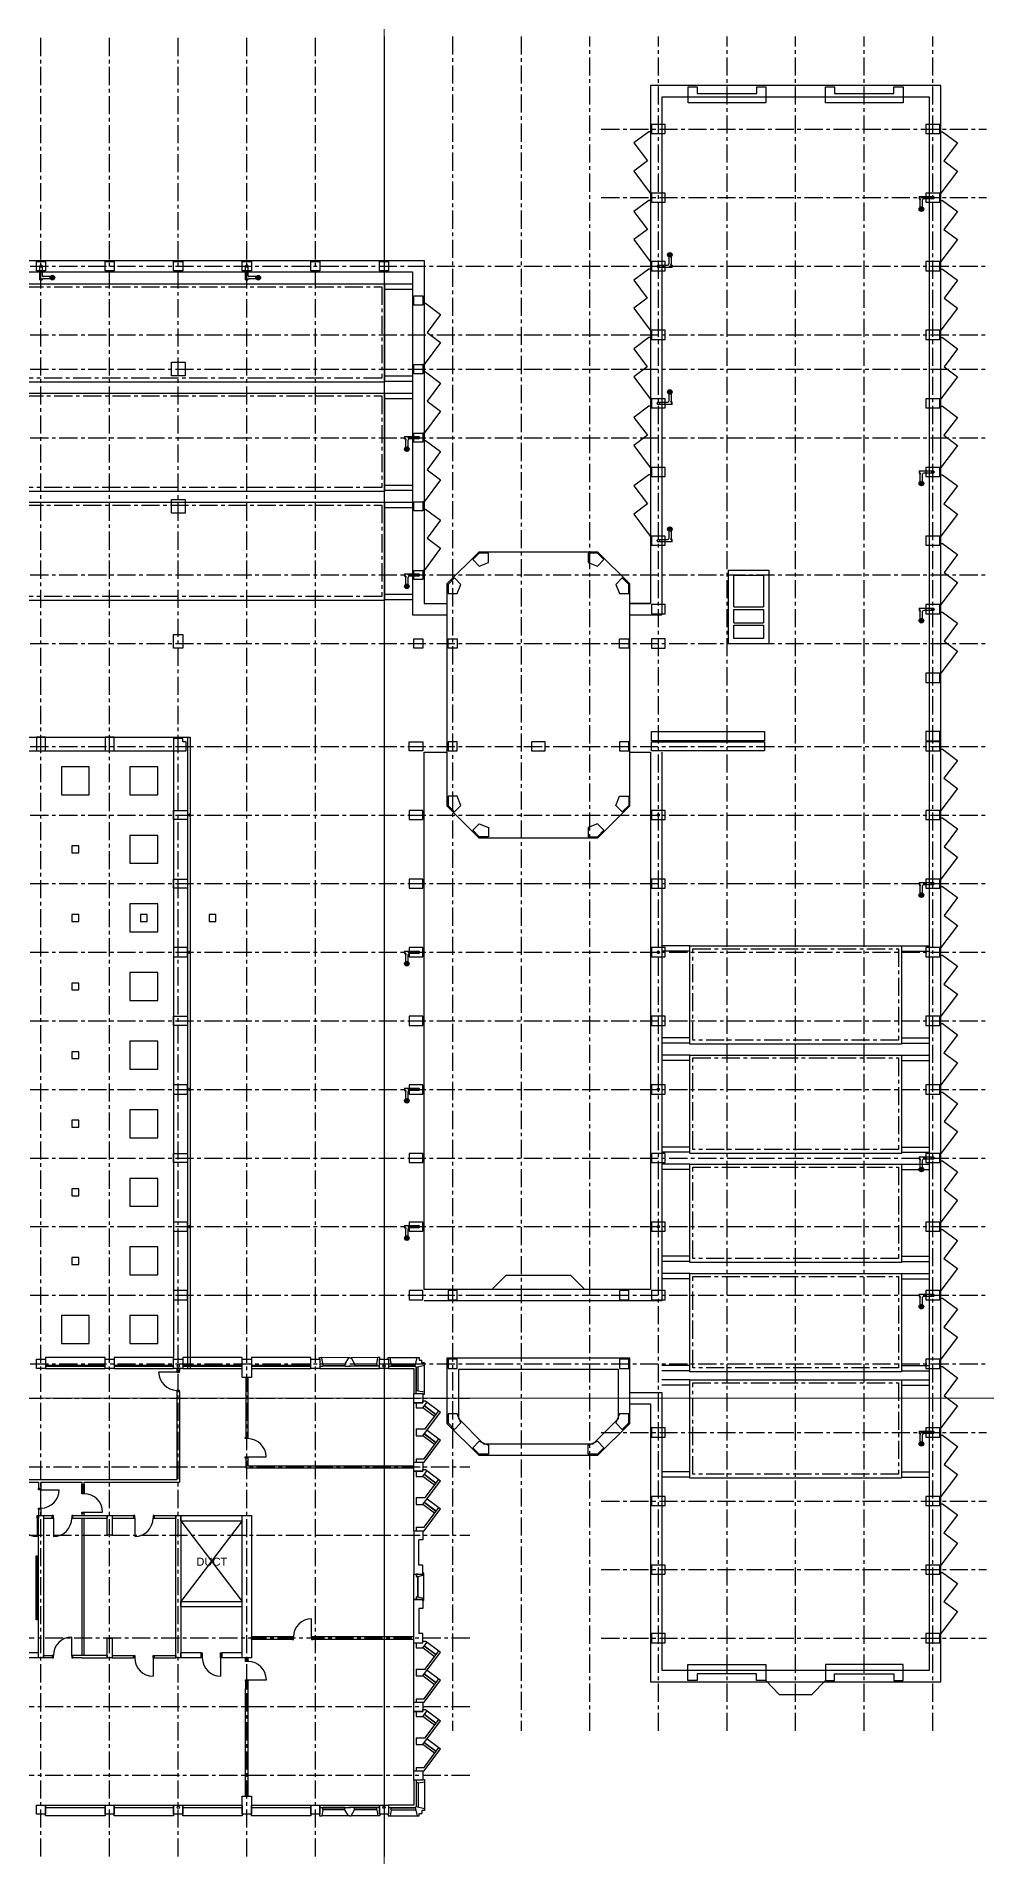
# Model space of a CAD drawing. Header units: millimetres. Extents: x -2031 to 95669, y -84053 to 2212.
# Drawn here: x 54119 to 95669, y -77388 to 2212 of the extents above; entities that cross this region are included whole.
import ezdxf

# ---------------------------------------------------------------- set-up
doc = ezdxf.new("R2010")
doc.units = ezdxf.units.MM
doc.header["$LTSCALE"] = 25
doc.header["$MEASUREMENT"] = 0
doc.linetypes.add('PCENTRE', pattern=[50.8, 31.75, -6.35, 6.35, -6.35])
doc.linetypes.add('PCENTRE2', pattern=[28.575, 19.05, -3.175, 3.175, -3.175])
for name, color, linetype in [('Boundaries_and_building_grids', 140, 'PCENTRE2'), ('BRICKWALLS_P4', 3, 'Continuous'), ('COLUMNS_P5', 5, 'Continuous'), ('DR', 8, 'Continuous'), ('LIFTS AND STAIRS', 8, 'Continuous'), ('Roofs', 7, 'Continuous'), ('TEXT', 7, 'Continuous'), ('WA', 6, 'Continuous'), ('WA_EXT', 7, 'Continuous'), ('WN', 4, 'Continuous')]:
    doc.layers.add(name, color=color, linetype=linetype)
doc.styles.add('Arial1', font='arial.ttf')

# ---------------------------------------------------------------- blocks, each defined once
blk = doc.blocks.new('OffSetFullbore')
at = {"layer": 'Roofs', "linetype": 'Continuous'}
h = blk.add_hatch(dxfattribs=at)
h.set_pattern_fill('lines', color=256, scale=6.25, style=0)
h.set_pattern_definition([(0, (-14818.7696, 134.024), (0, 6.25), [])])
h.paths.add_polyline_path([(-550, -500, -1), (-450, -500, -1)])
at = {"layer": 'Roofs', "linetype": 'Continuous', "lineweight": -3}
for p, q in [((-600, 50), (0, 50)), ((-600, 50), (-600, -50)), ((-590, 50), (-590, -50)), ((-600, -50), (-541, -50)), ((-550, -500), (-550, -100)), ((-450, -500), (-450, -100)), ((0, -50), (-400, -50))]:
    blk.add_line(p, q, dxfattribs=at)
at = {"layer": 'Roofs', "linetype": 'Continuous'}
for radius in [100, 93.8, 50, 50]:
    blk.add_circle((-500, -500), radius, dxfattribs=at)
at = {"layer": 'Roofs', "linetype": 'Continuous', "lineweight": -3}
for centre, radius, start, end in [((0, 0), 50, 270, 90), ((-400, -100), 150, 160.52878, 180), ((-400, -100), 50, 90, 180)]:
    blk.add_arc(centre, radius, start, end, dxfattribs=at)

msp = doc.modelspace()

# ---------------------------------------------------------------- linework, layer by layer
at = {"layer": 'Boundaries_and_building_grids', "color": 140, "linetype": 'PCENTRE', "lineweight": -3}
for p, q in [((54319, -77388), (54319, 2212)), ((57319, -77388), (57319, 2212)), ((60319, -77388), (60319, 2212)), ((63319, -77388), (63319, 2212)), ((66319, -77388), (66319, 2212)), ((72319, 2212), (72319, -71888)), ((75319, 2212), (75319, -71888)), ((78319, -71888), (78319, 2212)), ((81319, -71888), (81319, 2212)), ((84319, -71888), (84319, 2212)), ((87319, -71888), (87319, 2212)), ((90319, -71888), (90319, 2212)), ((93319, -71888), (93319, 2212)), ((78819, -1838), (95669, -1838)), ((78819, -4838), (95669, -4838)), ((-2031, -7838), (95669, -7838)), ((-2031, -10838), (95669, -10838)), ((-2031, -12338), (95669, -12338)), ((-2031, -15338), (95669, -15338)), ((-2031, -21338), (95669, -21338)), ((-2031, -24338), (95669, -24338)), ((-2031, -28838), (95669, -28838)), ((-2031, -31838), (95669, -31838)), ((-2031, -34838), (95669, -34838)), ((-2031, -37838), (95669, -37838)), ((-2031, -40838), (95669, -40838)), ((-2031, -43838), (95669, -43838)), ((-2031, -46838), (95669, -46838)), ((-2031, -49838), (95669, -49838)), ((-2031, -52838), (95669, -52838)), ((-2031, -55838), (95669, -55838)), ((20569, -57338), (73069, -57338)), ((78819, -58838), (95669, -58838)), ((20569, -60338), (73069, -60338)), ((78819, -61838), (95669, -61838)), ((20569, -63338), (73069, -63338)), ((78819, -64838), (95669, -64838)), ((73069, -67838), (20569, -67838)), ((78819, -67838), (95669, -67838)), ((73069, -70838), (20569, -70838)), ((73069, -73838), (20569, -73838))]:
    msp.add_line(p, q, dxfattribs=at)
at = {"layer": 'BRICKWALLS_P4', "linetype": 'Continuous'}
for p, q in [((60429, -62698), (60429, -62478)), ((60429, -62478), (63119, -62478)), ((60429, -62698), (63119, -62698)), ((63119, -62698), (63119, -62478)), ((60429, -66448), (60429, -66228)), ((60429, -66228), (63119, -66228)), ((60429, -66448), (63119, -66448)), ((63119, -66448), (63119, -66228)), ((54209, -68478), (51049, -68478)), ((54209, -68698), (51049, -68698)), ((54209, -68698), (54209, -68478)), ((60429, -68698), (60429, -68478)), ((61324, -68478), (60429, -68478)), ((61324, -68698), (60429, -68698)), ((61324, -68698), (61324, -68478)), ((62224, -68698), (62224, -68478)), ((63119, -68478), (62224, -68478)), ((63119, -68698), (62224, -68698)), ((63119, -68698), (63119, -68478))]:
    msp.add_line(p, q, dxfattribs=at)
at = {"layer": 'COLUMNS_P5', "linetype": 'Continuous'}
for p, q in [((69319, 2212), (69319, -77388)), ((57209, -62478), (57209, -62588)), ((57429, -62478), (57429, -62588)), ((60209, -62478), (60209, -62588)), ((57209, -68588), (57209, -68698)), ((57429, -68588), (57429, -68698)), ((60209, -68588), (60209, -68698)), ((63264, -68698), (63374, -68698))]:
    msp.add_line(p, q, dxfattribs=at)
at = {"layer": 'COLUMNS_P5', "color": 8, "linetype": 'Continuous'}
for p, q in [((60429, -62698, 20700), (63119, -66228, 20700)), ((63119, -62698, 20700), (60429, -66228, 20700))]:
    msp.add_line(p, q, dxfattribs=at)
at = {"layer": 'COLUMNS_P5', "color": 3, "linetype": 'Continuous', "lineweight": 0}
for direction in [(0, 1), (1, 0)]:
    msp.add_xline((69319, -57338), direction, dxfattribs=at)
at = {"layer": 'COLUMNS_P5', "linetype": 'Continuous'}
for points in [[(82619, 12), (83019, 12), (83019, -288), (84309, -288), (85619, -288), (85619, 12), (86019, 12), (86019, -688), (82619, -688)], [(90319, -288), (91619, -288), (91619, 12), (92019, 12), (92019, -688), (90319, -688), (88619, -688), (88619, 12), (89019, 12), (89019, -288)], [(73203, -20670), (73486, -20953), (73886, -20788), (73886, -20388), (73486, -20388)], [(78652, -20953), (78934, -20670), (78652, -20388), (78252, -20388), (78252, -20788)], [(72119, -22155), (72519, -22155), (72684, -21755), (72402, -21472), (72119, -21755)], [(79453, -21755), (79619, -22155), (80019, -22155), (80019, -21755), (79736, -21472)], [(80019, -24538), (79619, -24538), (79619, -24138), (80019, -24138)], [(54519, -29038), (54519, -28438), (54119, -28438), (54119, -29038)], [(57519, -29038), (57519, -28438), (57119, -28438), (57119, -29038)], [(60669, -28638), (60519, -28638), (60519, -28488), (60119, -28488), (60119, -29038), (60669, -29038)], [(70419, -29038), (70419, -28638), (71019, -28638), (71019, -29038)], [(75769, -29038), (76369, -29038), (76369, -28638), (75769, -28638)], [(80019, -29038), (80019, -28638), (79619, -28638), (79619, -29038)], [(72402, -31703), (72684, -31420), (72519, -31020), (72119, -31020), (72119, -31420)], [(79619, -31020), (80019, -31020), (80019, -31420), (79736, -31703), (79453, -31420)], [(60719, -32038), (60119, -32038), (60119, -31638), (60719, -31638)], [(70419, -31638), (70419, -32038), (71019, -32038), (71019, -31638)], [(73486, -32222), (73886, -32388), (73886, -32788), (73486, -32788), (73203, -32505)], [(78934, -32505), (78652, -32222), (78252, -32388), (78252, -32788), (78652, -32788)], [(60719, -34638), (60719, -35038), (60119, -35038), (60119, -34638)], [(71019, -34638), (70419, -34638), (70419, -35038), (71019, -35038)], [(60719, -38038), (60719, -37638), (60119, -37638), (60119, -38038)], [(70419, -38038), (71019, -38038), (71019, -37638), (70419, -37638)], [(60719, -40638), (60719, -41038), (60119, -41038), (60119, -40638)], [(71019, -40638), (70419, -40638), (70419, -41038), (71019, -41038)], [(60719, -44038), (60719, -43638), (60119, -43638), (60119, -44038)], [(70419, -44038), (71019, -44038), (71019, -43638), (70419, -43638)], [(60719, -46638), (60719, -47038), (60119, -47038), (60119, -46638)], [(70419, -46638), (70419, -47038), (71019, -47038), (71019, -46638)], [(60719, -50038), (60719, -49638), (60119, -49638), (60119, -50038)], [(70419, -49638), (70419, -50038), (71019, -50038), (71019, -49638)], [(60719, -53038), (60719, -52638), (60119, -52638), (60119, -53038)], [(70419, -52638), (70419, -53038), (71019, -53038), (71019, -52638)], [(80019, -53038), (80019, -52638), (79619, -52638), (79619, -53038)], [(80019, -55638), (79619, -55638), (79619, -56038), (80019, -56038)], [(72684, -58420), (72519, -58020), (72119, -58020), (72119, -58420), (72402, -58703)], [(79619, -58020), (79453, -58420), (79736, -58703), (80019, -58420), (80019, -58020)], [(73886, -59388), (73886, -59788), (73486, -59788), (73203, -59505), (73486, -59222)], [(78252, -59388), (78652, -59222), (78934, -59505), (78652, -59788), (78252, -59788)], [(54429, -62478), (54429, -68698), (54209, -68698), (54209, -62478)], [(57209, -62478), (57429, -62478), (57429, -63338), (57209, -63338)], [(60429, -62478), (60429, -68698), (60209, -68698), (60209, -62478)], [(57429, -67838), (57429, -68698), (57209, -68698), (57209, -67838)], [(85609, -69688), (85609, -69388), (84309, -69388), (83009, -69388), (83009, -69688), (82609, -69688), (82609, -68988), (86009, -68988), (86009, -69688)], [(89019, -69388), (90319, -69388), (91619, -69388), (91619, -69688), (92019, -69688), (92019, -68988), (88619, -68988), (88619, -69688), (89019, -69688)]]:
    msp.add_lwpolyline(points, close=True, dxfattribs=at)
for points in [[(81619, -2038), (81619, -1638), (81019, -1638), (81019, -2038), (81619, -2038)], [(93619, -2038), (93619, -1638), (93019, -1638), (93019, -2038), (93619, -2038)], [(81619, -5038), (81619, -4638), (81019, -4638), (81019, -5038), (81619, -5038)], [(93619, -5038), (93619, -4638), (93019, -4638), (93019, -5038), (93619, -5038)], [(54519, -8038), (54119, -8038), (54119, -7638), (54519, -7638), (54519, -8038)], [(57519, -8038), (57119, -8038), (57119, -7638), (57519, -7638), (57519, -8038)], [(60519, -8038), (60119, -8038), (60119, -7638), (60519, -7638), (60519, -8038)], [(63519, -8038), (63119, -8038), (63119, -7638), (63519, -7638), (63519, -8038)], [(66519, -8038), (66119, -8038), (66119, -7638), (66519, -7638), (66519, -8038)], [(69519, -8038), (69119, -8038), (69119, -7638), (69519, -7638), (69519, -8038)], [(81619, -8038), (81619, -7638), (81019, -7638), (81019, -8038), (81619, -8038)], [(93619, -8038), (93619, -7638), (93019, -7638), (93019, -8038), (93619, -8038)], [(71019, -9538), (70619, -9538), (70619, -9138), (71019, -9138), (71019, -9538)], [(81619, -11038), (81619, -10638), (81019, -10638), (81019, -11038), (81619, -11038)], [(93619, -11038), (93619, -10638), (93019, -10638), (93019, -11038), (93619, -11038)], [(60619, -12638), (60019, -12638), (60019, -12038), (60619, -12038), (60619, -12638)], [(71019, -12538), (70619, -12538), (70619, -12138), (71019, -12138), (71019, -12538)], [(81619, -14038), (81619, -13638), (81019, -13638), (81019, -14038), (81619, -14038)], [(93619, -14038), (93619, -13638), (93019, -13638), (93019, -14038), (93619, -14038)], [(71019, -15538), (70619, -15538), (70619, -15138), (71019, -15138), (71019, -15538)], [(81619, -17038), (81619, -16638), (81019, -16638), (81019, -17038), (81619, -17038)], [(93619, -17038), (93619, -16638), (93019, -16638), (93019, -17038), (93619, -17038)], [(60619, -18638), (60019, -18638), (60019, -18038), (60619, -18038), (60619, -18638)], [(71019, -18538), (70619, -18538), (70619, -18138), (71019, -18138), (71019, -18538)], [(81619, -20038), (81619, -19638), (81019, -19638), (81019, -20038), (81619, -20038)], [(93619, -20038), (93619, -19638), (93019, -19638), (93019, -20038), (93619, -20038)], [(71019, -21538), (70619, -21538), (70619, -21138), (71019, -21138), (71019, -21538)], [(81619, -23038), (81619, -22638), (81019, -22638), (81019, -23038), (81619, -23038)], [(93619, -23038), (93619, -22638), (93019, -22638), (93019, -23038), (93619, -23038)], [(60519, -24538), (60119, -24538), (60119, -23938), (60519, -23938), (60519, -24538)], [(71019, -24538), (70619, -24538), (70619, -24138), (71019, -24138), (71019, -24538)], [(72119, -24138), (72519, -24138), (72519, -24538), (72119, -24538), (72119, -24138)], [(81619, -24538), (81619, -24138), (81019, -24138), (81019, -24538), (81619, -24538)], [(93619, -26038), (93619, -25638), (93019, -25638), (93019, -26038), (93619, -26038)], [(72119, -29038), (72519, -29038), (72519, -28638), (72119, -28638), (72119, -29038)], [(81019, -28188), (85959, -28188), (85959, -28588), (81019, -28588), (81019, -28188)], [(81019, -28638), (85959, -28638), (85959, -29038), (81019, -29038), (81019, -28638)], [(93619, -28588), (93619, -28188), (93019, -28188), (93019, -28588), (93619, -28588)], [(93619, -29038), (93619, -28638), (93019, -28638), (93019, -29038), (93619, -29038)], [(81619, -32038), (81619, -31638), (81019, -31638), (81019, -32038), (81619, -32038)], [(93619, -32038), (93619, -31638), (93019, -31638), (93019, -32038), (93619, -32038)], [(81619, -35038), (81619, -34638), (81019, -34638), (81019, -35038), (81619, -35038)], [(93619, -35038), (93619, -34638), (93019, -34638), (93019, -35038), (93619, -35038)], [(81619, -38038), (81619, -37638), (81019, -37638), (81019, -38038), (81619, -38038)], [(93619, -38038), (93619, -37638), (93019, -37638), (93019, -38038), (93619, -38038)], [(81619, -41038), (81619, -40638), (81019, -40638), (81019, -41038), (81619, -41038)], [(93619, -41038), (93619, -40638), (93019, -40638), (93019, -41038), (93619, -41038)], [(81619, -44038), (81619, -43638), (81019, -43638), (81019, -44038), (81619, -44038)], [(93619, -44038), (93619, -43638), (93019, -43638), (93019, -44038), (93619, -44038)], [(81619, -47038), (81619, -46638), (81019, -46638), (81019, -47038), (81619, -47038)], [(93619, -47038), (93619, -46638), (93019, -46638), (93019, -47038), (93619, -47038)], [(81619, -50038), (81619, -49638), (81019, -49638), (81019, -50038), (81619, -50038)], [(93619, -50038), (93619, -49638), (93019, -49638), (93019, -50038), (93619, -50038)], [(72119, -53038), (72519, -53038), (72519, -52638), (72119, -52638), (72119, -53038)], [(81619, -53038), (81619, -52638), (81019, -52638), (81019, -53038), (81619, -53038)], [(93619, -53038), (93619, -52638), (93019, -52638), (93019, -53038), (93619, -53038)], [(54519, -56038), (54119, -56038), (54119, -55638), (54519, -55638), (54519, -56038)], [(57519, -56038), (57119, -56038), (57119, -55638), (57519, -55638), (57519, -56038)], [(60519, -56038), (60119, -56038), (60119, -55638), (60519, -55638), (60519, -56038)], [(63119, -55638), (63519, -55638), (63519, -56438), (63119, -56438), (63119, -55638)], [(66519, -56038), (66119, -56038), (66119, -55638), (66519, -55638), (66519, -56038)], [(69519, -56038), (69119, -56038), (69119, -55638), (69519, -55638), (69519, -56038)], [(72119, -56038), (72519, -56038), (72519, -55638), (72119, -55638), (72119, -56038)], [(93619, -56038), (93619, -55638), (93019, -55638), (93019, -56038), (93619, -56038)], [(71019, -57538), (70619, -57538), (70619, -57138), (71019, -57138), (71019, -57538)], [(81619, -59038), (81619, -58638), (81019, -58638), (81019, -59038), (81619, -59038)], [(93619, -59038), (93619, -58638), (93019, -58638), (93019, -59038), (93619, -59038)], [(71019, -60538), (70619, -60538), (70619, -60138), (71019, -60138), (71019, -60538)], [(81619, -62038), (81619, -61638), (81019, -61638), (81019, -62038), (81619, -62038)], [(93619, -62038), (93619, -61638), (93019, -61638), (93019, -62038), (93619, -62038)], [(63519, -68698), (63119, -68698), (63119, -62478), (63519, -62478), (63519, -68698)], [(70619, -63138), (71019, -63138), (71019, -63538), (70839, -63538)], [(70619, -63138), (70619, -65038)], [(70839, -64638), (70839, -63538)], [(70619, -65038), (71019, -65038), (71019, -64638), (70839, -64638)], [(81619, -65038), (81619, -64638), (81019, -64638), (81019, -65038), (81619, -65038)], [(93619, -65038), (93619, -64638), (93019, -64638), (93019, -65038), (93619, -65038)], [(70619, -66138), (71019, -66138), (71019, -66538), (70839, -66538)], [(70619, -68038), (70619, -66138)], [(70839, -66538), (70839, -67638)], [(70619, -68038), (71019, -68038), (71019, -67638), (70839, -67638)], [(81619, -68038), (81619, -67638), (81019, -67638), (81019, -68038), (81619, -68038)], [(93619, -68038), (93619, -67638), (93019, -67638), (93019, -68038), (93619, -68038)], [(71019, -71038), (70619, -71038), (70619, -70638), (71019, -70638), (71019, -71038)], [(71019, -74038), (70619, -74038), (70619, -73638), (71019, -73638), (71019, -74038)], [(63519, -75538), (63119, -75538), (63119, -74738), (63519, -74738), (63519, -75538)], [(54519, -75538), (54119, -75538), (54119, -75138), (54519, -75138), (54519, -75538)], [(57519, -75538), (57119, -75538), (57119, -75138), (57519, -75138), (57519, -75538)], [(60519, -75538), (60119, -75538), (60119, -75138), (60519, -75138), (60519, -75538)], [(66519, -75538), (66119, -75538), (66119, -75138), (66519, -75138), (66519, -75538)], [(69519, -75538), (69119, -75538), (69119, -75138), (69519, -75138), (69519, -75538)]]:
    msp.add_lwpolyline(points, dxfattribs=at)
at = {"layer": 'COLUMNS_P5', "linetype": 'Continuous', "lineweight": -3}
for centre in [(93319, -4838), (54319, -7838), (63319, -7838), (81319, -7838), (81319, -13838), (70819, -15338), (93319, -16838), (81319, -19838), (70819, -21338), (93319, -22838), (81319, -31838), (93319, -34838), (70819, -37838), (81319, -37838), (70819, -43838), (81319, -43838), (93319, -46838), (70819, -49838), (81319, -49838), (93319, -52838), (60319, -55938), (69319, -55938), (93319, -58838), (60319, -75238), (69319, -75238)]:
    msp.add_circle(centre, 50, dxfattribs=at)
at = {"layer": 'DR', "linetype": 'Continuous'}
for p, q in [((60264, -56198), (59464, -56198)), ((63363, -59910), (64163, -59910)), ((54319, -61345), (55119, -61345)), ((54159, -62588), (54159, -63388)), ((54864, -62588), (54864, -63388)), ((56209, -62320), (57009, -62320)), ((58419, -62588), (58419, -63388)), ((66154, -67783), (66154, -66983)), ((55664, -68588), (55664, -67788)), ((59219, -68698), (59219, -69498)), ((62174, -68698), (62174, -69498)), ((63374, -69655), (64174, -69655))]:
    msp.add_line(p, q, dxfattribs=at)
for points in [[(60374, -56198), (60374, -56148), (60264, -56148), (60264, -56198), (60374, -56198)], [(60374, -57048), (60374, -56998), (60264, -56998), (60264, -57048), (60374, -57048)], [(63253, -59110), (63253, -59060), (63363, -59060), (63363, -59110), (63253, -59110)], [(63253, -59960), (63253, -59910), (63363, -59910), (63363, -59960), (63253, -59960)], [(54209, -61345), (54209, -61295), (54319, -61295), (54319, -61345), (54209, -61345)], [(56099, -61520), (56099, -61470), (56209, -61470), (56209, -61520), (56099, -61520)], [(54159, -62588), (54159, -62478), (54209, -62478), (54209, -62588), (54159, -62588)], [(54209, -62195), (54209, -62145), (54319, -62145), (54319, -62195), (54209, -62195)], [(54864, -62478), (54814, -62478), (54814, -62588), (54864, -62588), (54864, -62478)], [(55714, -62478), (55664, -62478), (55664, -62588), (55714, -62588), (55714, -62478)], [(56099, -62370), (56099, -62320), (56209, -62320), (56209, -62370), (56099, -62370)], [(58419, -62478), (58369, -62478), (58369, -62588), (58419, -62588), (58419, -62478)], [(59269, -62478), (59219, -62478), (59219, -62588), (59269, -62588), (59269, -62478)], [(65304, -67893), (65354, -67893), (65354, -67783), (65304, -67783), (65304, -67893)], [(66154, -67893), (66204, -67893), (66204, -67783), (66154, -67783), (66154, -67893)], [(54814, -68698), (54864, -68698), (54864, -68588), (54814, -68588), (54814, -68698)], [(55664, -68698), (55714, -68698), (55714, -68588), (55664, -68588), (55664, -68698)], [(58369, -68588), (58419, -68588), (58419, -68698), (58369, -68698), (58369, -68588)], [(59219, -68588), (59269, -68588), (59269, -68698), (59219, -68698), (59219, -68588)], [(61324, -68478), (61374, -68478), (61374, -68698), (61324, -68698), (61324, -68478)], [(62174, -68478), (62224, -68478), (62224, -68698), (62174, -68698), (62174, -68478)], [(63264, -68855), (63264, -68805), (63374, -68805), (63374, -68855), (63264, -68855)], [(63264, -69705), (63264, -69655), (63374, -69655), (63374, -69705), (63264, -69705)], [(63374, -70005), (63264, -70005), (63264, -70055), (63374, -70055), (63374, -70005)]]:
    msp.add_lwpolyline(points, dxfattribs=at)
for centre, start, end in [((60264, -56198), 180, 270), ((63363, -59910), 0, 90), ((54319, -61345), 270, 0), ((56209, -62320), 0, 90), ((54159, -62588), 180, 270), ((54864, -62588), 270, 0), ((58419, -62588), 270, 0), ((66154, -67783), 90, 180), ((55664, -68588), 90, 180), ((59219, -68698), 180, 270), ((62174, -68698), 180, 270), ((63374, -69655), 0, 90)]:
    msp.add_arc(centre, 800, start, end, dxfattribs=at)
at = {"layer": 'LIFTS AND STAIRS', "linetype": 'Continuous'}
for p, q in [((54159, -64278), (54209, -64278)), ((54209, -66978), (54209, -64278)), ((54159, -64548), (54209, -64548)), ((54159, -64818), (54209, -64818)), ((54159, -65088), (54209, -65088)), ((54159, -65358), (54209, -65358)), ((54159, -65628), (54209, -65628)), ((54159, -65898), (54209, -65898)), ((54159, -66168), (54209, -66168)), ((54159, -66438), (54209, -66438)), ((54159, -66708), (54209, -66708)), ((54159, -66978), (54209, -66978))]:
    msp.add_line(p, q, dxfattribs=at)
msp.add_lwpolyline([(54159, -67028), (54109, -67028), (54109, -64228), (54159, -64228), (54159, -67028)], dxfattribs=at)
at = {"layer": 'Roofs', "linetype": 'Continuous'}
for p, q in [((93669, 62), (80969, 62)), ((80969, 62), (80969, -22588)), ((93669, -69738), (93669, 62)), ((22569, -7588), (71069, -7588)), ((71069, -7588), (71069, -22588)), ((73465, -20338), (72069, -21734)), ((78672, -20338), (73465, -20338)), ((80069, -21734), (78672, -20338)), ((84619, -21353), (85919, -21353)), ((84619, -22738), (84619, -21353)), ((85919, -21353), (85919, -22738)), ((72069, -21734), (72069, -31441)), ((80069, -31441), (80069, -21734)), ((80969, -22588), (80069, -22588)), ((84619, -23438), (84619, -22853)), ((85919, -22853), (85919, -23438)), ((84619, -24123), (84619, -23538)), ((85919, -23538), (85919, -24123)), ((85919, -24123), (84619, -24123)), ((33519, -29038), (60119, -29038)), ((60119, -29038), (60119, -55568)), ((71069, -52588), (71069, -29088)), ((71069, -29088), (72069, -29088)), ((80069, -29088), (80969, -29088)), ((80969, -29088), (80969, -52588)), ((72069, -31441), (73465, -32838)), ((78672, -32838), (80069, -31441)), ((73465, -32838), (78672, -32838)), ((74646, -51980), (74083, -52543)), ((77491, -51980), (74646, -51980)), ((78054, -52543), (77491, -51980)), ((80969, -52588), (71069, -52588)), ((74083, -52543), (74083, -52588)), ((78054, -52588), (78054, -52543)), ((80069, -55588), (72069, -55588)), ((72069, -55588), (72069, -58441)), ((80069, -58441), (80069, -55588)), ((80069, -57588), (80969, -57588)), ((80969, -57588), (80969, -69738)), ((72069, -58441), (73465, -59838)), ((78672, -59838), (80069, -58441)), ((73465, -59838), (78672, -59838)), ((80969, -69738), (93669, -69738))]:
    msp.add_line(p, q, dxfattribs=at)
at = {"layer": 'Roofs', "linetype": 'Continuous', "lineweight": -3}
for p, q in [((81469, -438), (81469, -23088)), ((93169, -438), (81469, -438)), ((93169, -69238), (93169, -438)), ((23069, -8088), (70569, -8088)), ((24294, -8613), (69344, -8613)), ((69344, -8613), (69344, -12913)), ((69344, -8613), (70569, -8613)), ((70569, -8088), (70569, -23088)), ((69344, -8843), (70569, -8843)), ((69344, -12633), (70569, -12633)), ((69344, -12913), (24294, -12913)), ((24294, -13388), (69344, -13388)), ((69344, -12863), (70569, -12863)), ((69344, -13388), (69344, -17688)), ((69344, -13388), (70569, -13388)), ((69344, -13618), (70569, -13618)), ((69344, -17408), (70569, -17408)), ((69344, -17688), (24294, -17688)), ((24294, -18163), (69344, -18163)), ((69344, -17638), (70569, -17638)), ((69344, -18163), (69344, -22463)), ((69344, -18163), (70569, -18163)), ((69344, -18393), (70569, -18393)), ((84389, -24353), (84389, -21123)), ((84389, -21123), (86149, -21123)), ((86149, -21123), (86149, -24353)), ((69344, -22183), (70569, -22183)), ((69344, -22463), (24294, -22463)), ((69344, -22413), (70569, -22413)), ((71069, -22588), (72069, -22588)), ((80069, -22588), (80969, -22588)), ((84619, -22738), (85919, -22738)), ((84619, -22853), (85919, -22853)), ((70569, -23088), (72069, -23088)), ((80069, -23088), (81469, -23088)), ((84619, -23438), (85919, -23438)), ((84619, -23538), (85919, -23538)), ((86149, -24353), (84389, -24353)), ((32919, -28438), (60719, -28438)), ((60719, -28438), (60719, -56013)), ((60719, -28438), (60846, -28438)), ((60846, -28438), (60846, -56013)), ((81469, -29088), (81469, -53088)), ((82694, -37563), (81469, -37563)), ((82694, -37793), (81469, -37793)), ((82694, -37563), (91944, -37563)), ((82694, -41863), (82694, -37563)), ((91944, -37563), (91944, -41863)), ((91944, -37563), (93169, -37563)), ((91944, -37793), (93169, -37793)), ((82694, -41583), (81469, -41583)), ((82694, -41813), (81469, -41813)), ((91944, -41863), (82694, -41863)), ((91944, -41583), (93169, -41583)), ((91944, -41813), (93169, -41813)), ((82694, -42338), (81469, -42338)), ((82694, -42568), (81469, -42568)), ((82694, -42338), (91944, -42338)), ((82694, -46638), (82694, -42338)), ((91944, -42338), (91944, -46638)), ((91944, -42338), (93169, -42338)), ((91944, -42568), (93169, -42568)), ((82694, -46358), (81469, -46358)), ((82694, -46588), (81469, -46588)), ((91944, -46638), (82694, -46638)), ((91944, -46358), (93169, -46358)), ((91944, -46588), (93169, -46588)), ((82694, -47113), (81469, -47113)), ((82694, -47343), (81469, -47343)), ((82694, -47113), (91944, -47113)), ((82694, -51413), (82694, -47113)), ((91944, -47113), (91944, -51413)), ((91944, -47113), (93169, -47113)), ((91944, -47343), (93169, -47343)), ((82694, -51133), (81469, -51133)), ((82694, -51363), (81469, -51363)), ((91944, -51413), (82694, -51413)), ((91944, -51133), (93169, -51133)), ((91944, -51363), (93169, -51363)), ((82694, -51888), (81469, -51888)), ((82694, -52118), (81469, -52118)), ((82694, -51888), (91944, -51888)), ((82694, -56188), (82694, -51888)), ((91944, -51888), (91944, -56188)), ((91944, -51888), (93169, -51888)), ((91944, -52118), (93169, -52118)), ((81469, -53088), (71069, -53088)), ((79569, -56088), (72569, -56088)), ((72569, -56088), (72569, -58234)), ((79569, -58234), (79569, -56088)), ((82694, -55908), (81469, -55908)), ((82694, -56138), (81469, -56138)), ((91944, -56188), (82694, -56188)), ((91944, -55908), (93169, -55908)), ((91944, -56138), (93169, -56138)), ((80069, -57088), (81469, -57088)), ((82694, -56538), (81469, -56538)), ((82694, -56768), (81469, -56768)), ((81469, -57088), (81469, -69238)), ((82694, -56538), (91944, -56538)), ((82694, -60838), (82694, -56538)), ((91944, -56538), (91944, -60838)), ((91944, -56538), (93169, -56538)), ((91944, -56768), (93169, -56768)), ((72569, -58234), (73672, -59338)), ((78465, -59338), (79569, -58234)), ((73672, -59338), (78465, -59338)), ((82694, -60558), (81469, -60558)), ((82694, -60788), (81469, -60788)), ((91944, -60838), (82694, -60838)), ((91944, -60558), (93169, -60558)), ((91944, -60788), (93169, -60788)), ((81469, -69238), (93169, -69238))]:
    msp.add_line(p, q, dxfattribs=at)
at = {"layer": 'Roofs', "linetype": 'PCENTRE', "lineweight": -3}
for p, q in [((24419, -8738), (69219, -8738)), ((69219, -8738), (69219, -12738)), ((69219, -12738), (24419, -12738)), ((24419, -13513), (69219, -13513)), ((69219, -13513), (69219, -17513)), ((69219, -17513), (24419, -17513)), ((24419, -18288), (69219, -18288)), ((69219, -18288), (69219, -22288)), ((69219, -22288), (24419, -22288)), ((82819, -37688), (91819, -37688)), ((82819, -41688), (82819, -37688)), ((91819, -37688), (91819, -41688)), ((91819, -41688), (82819, -41688)), ((82819, -42463), (91819, -42463)), ((82819, -46463), (82819, -42463)), ((91819, -42463), (91819, -46463)), ((91819, -46463), (82819, -46463)), ((82819, -47238), (91819, -47238)), ((82819, -51238), (82819, -47238)), ((91819, -47238), (91819, -51238)), ((91819, -51238), (82819, -51238)), ((82819, -52013), (91819, -52013)), ((82819, -56013), (82819, -52013)), ((91819, -52013), (91819, -56013)), ((91819, -56013), (82819, -56013)), ((82819, -56663), (91819, -56663)), ((82819, -60663), (82819, -56663)), ((91819, -56663), (91819, -60663)), ((91819, -60663), (82819, -60663))]:
    msp.add_line(p, q, dxfattribs=at)
at = {"layer": 'Roofs', "linetype": 'Continuous', "lineweight": -3}
for points in [[(81019, -1960), (80899, -1960), (80248, -2447), (80835, -3232), (80243, -3674), (80963, -4638), (81019, -4638), (81019, -4960), (80899, -4960), (80248, -5447), (80835, -6232), (80243, -6674), (80963, -7638), (81019, -7638), (81019, -7960), (80899, -7960), (80248, -8447), (80830, -9236), (80243, -9674), (80963, -10638), (81019, -10638), (81019, -10960), (80899, -10960), (80248, -11447), (80830, -12236), (80243, -12674), (80963, -13638), (81019, -13638)], [(93619, -1960), (93738, -1960), (94390, -2447), (93803, -3232), (94394, -3674), (93674, -4638), (93619, -4638), (93619, -4960), (93738, -4960), (94390, -5447), (93803, -6232), (94394, -6674), (93674, -7638), (93619, -7638), (93619, -7960), (93738, -7960), (94390, -8447), (93807, -9236), (94394, -9674), (93674, -10638), (93619, -10638), (93619, -10960), (93738, -10960), (94390, -11447), (93807, -12236), (94394, -12674), (93674, -13638), (93619, -13638)], [(71019, -9460), (71138, -9460), (71790, -9947), (71203, -10732), (71794, -11174), (71074, -12138), (71019, -12138), (71019, -12460), (71138, -12460), (71790, -12947), (71203, -13732), (71794, -14174), (71074, -15138), (71019, -15138), (71019, -15460), (71138, -15460), (71790, -15947), (71207, -16736), (71794, -17174), (71074, -18138), (71019, -18138), (71019, -18460), (71138, -18460), (71790, -18947), (71207, -19736), (71794, -20174), (71074, -21138), (71019, -21138)], [(81019, -13960), (80899, -13960), (80248, -14447), (80835, -15232), (80243, -15674), (80963, -16638), (81019, -16638), (81019, -16960), (80899, -16960), (80248, -17447), (80835, -18232), (80243, -18674), (80963, -19638), (81019, -19638)], [(93619, -13960), (93738, -13960), (94390, -14447), (93803, -15232), (94394, -15674), (93674, -16638), (93619, -16638), (93619, -16960), (93738, -16960), (94390, -17447), (93803, -18232), (94394, -18674), (93674, -19638), (93619, -19638), (93619, -19960), (93738, -19960), (94390, -20447), (93807, -21236), (94394, -21674), (93674, -22638), (93619, -22638), (93619, -22960), (93738, -22960), (94390, -23447), (93807, -24236), (94394, -24674), (93674, -25638), (93619, -25638)], [(93619, -28960), (93738, -28960), (94390, -29447), (93803, -30232), (94394, -30674), (93674, -31638), (93619, -31638), (93619, -31960), (93738, -31960), (94390, -32447), (93807, -33236), (94394, -33674), (93674, -34638), (93619, -34638), (93619, -34960), (93738, -34960), (94390, -35447), (93807, -36236), (94394, -36674), (93674, -37638), (93619, -37638)], [(93619, -37960), (93738, -37960), (94390, -38447), (93803, -39232), (94394, -39674), (93674, -40638), (93619, -40638), (93619, -40960), (93738, -40960), (94390, -41447), (93803, -42232), (94394, -42674), (93674, -43638), (93619, -43638), (93619, -43960), (93738, -43960), (94390, -44447), (93807, -45236), (94394, -45674), (93674, -46638), (93619, -46638), (93619, -46960), (93738, -46960), (94390, -47447), (93807, -48236), (94394, -48674), (93674, -49638), (93619, -49638)], [(93619, -49960), (93738, -49960), (94390, -50447), (93803, -51232), (94394, -51674), (93674, -52638), (93619, -52638), (93619, -52960), (93738, -52960), (94390, -53447), (93803, -54232), (94394, -54674), (93674, -55638), (93619, -55638), (93619, -55960), (93738, -55960), (94390, -56447), (93807, -57236), (94394, -57674), (93674, -58638), (93619, -58638), (93619, -58960), (93738, -58960), (94390, -59447), (93807, -60236), (94394, -60674), (93674, -61638), (93619, -61638)], [(93619, -61960), (93738, -61960), (94390, -62447), (93803, -63232), (94394, -63674), (93674, -64638), (93619, -64638), (93619, -64960), (93738, -64960), (94390, -65447), (93803, -66232), (94394, -66674), (93674, -67638), (93619, -67638)]]:
    msp.add_lwpolyline(points, dxfattribs=at)
for points in [[(55209, -29728), (55209, -30948), (56429, -30948), (56429, -29728)], [(58209, -29728), (58209, -30948), (59429, -30948), (59429, -29728)], [(55669, -33188), (55669, -33488), (55969, -33488), (55969, -33188)], [(58209, -32728), (58209, -33948), (59429, -33948), (59429, -32728)], [(58209, -35728), (58209, -36948), (59429, -36948), (59429, -35728)], [(55669, -36188), (55669, -36488), (55969, -36488), (55969, -36188)], [(55669, -36188), (55669, -36488), (55969, -36488), (55969, -36188)], [(58669, -36188), (58669, -36488), (58969, -36488), (58969, -36188)], [(61669, -36188), (61669, -36488), (61969, -36488), (61969, -36188)], [(58209, -38728), (58209, -39948), (59429, -39948), (59429, -38728)], [(55669, -39188), (55669, -39488), (55969, -39488), (55969, -39188)], [(55669, -42188), (55669, -42488), (55969, -42488), (55969, -42188)], [(58209, -41728), (58209, -42948), (59429, -42948), (59429, -41728)], [(55669, -45188), (55669, -45488), (55969, -45488), (55969, -45188)], [(58209, -44728), (58209, -45948), (59429, -45948), (59429, -44728)], [(58209, -47728), (58209, -48948), (59429, -48948), (59429, -47728)], [(55669, -48188), (55669, -48488), (55969, -48488), (55969, -48188)], [(58209, -50728), (58209, -51948), (59429, -51948), (59429, -50728)], [(55669, -51188), (55669, -51488), (55969, -51488), (55969, -51188)], [(55209, -53728), (55209, -54948), (56429, -54948), (56429, -53728)], [(58209, -53728), (58209, -54948), (59429, -54948), (59429, -53728)]]:
    msp.add_lwpolyline(points, close=True, dxfattribs=at)
at = {"layer": 'Roofs', "linetype": 'Continuous'}
msp.add_lwpolyline([(86009, -69688), (86596, -70295), (88031, -70295), (88619, -69688)], dxfattribs=at)
at = {"layer": 'Roofs', "linetype": 'Continuous', "lineweight": -3}
for centre in [(60782, -31838), (60782, -37838), (60782, -43838), (60782, -49838)]:
    msp.add_circle(centre, 50, dxfattribs=at)
at = {"layer": 'WA', "linetype": 'Continuous'}
for p, q in [((60264, -56038), (60374, -56038)), ((60264, -56038), (60264, -56148)), ((60264, -56148), (60374, -56148)), ((60374, -56038), (60374, -56148)), ((60264, -57048), (60374, -57048)), ((60264, -57048), (60264, -60903)), ((60374, -57048), (60374, -61013)), ((50479, -60903), (60264, -60903)), ((50479, -61013), (54209, -61013)), ((54209, -61013), (54209, -61295)), ((54319, -61013), (56099, -61013)), ((54319, -61013), (54319, -61295)), ((56209, -61013), (60374, -61013)), ((54319, -61295), (54209, -61295)), ((70619, -61893), (70619, -61783)), ((54319, -62195), (54209, -62195)), ((54209, -62195), (54209, -62478)), ((54209, -62478), (54319, -62478)), ((54319, -62195), (54319, -62478)), ((54429, -62478), (54429, -62588)), ((54429, -62478), (54814, -62478)), ((54429, -62588), (54814, -62588)), ((54814, -62588), (54814, -62478)), ((55714, -62588), (55714, -62478)), ((55714, -62478), (56099, -62478)), ((55714, -62588), (57209, -62588)), ((56099, -62478), (56209, -62478)), ((56099, -62478), (57209, -62478)), ((56099, -62588), (56099, -68588)), ((56099, -62588), (56099, -68588)), ((56209, -68588), (56209, -62588)), ((57429, -62478), (58369, -62478)), ((57429, -62588), (58369, -62588)), ((58369, -62478), (58369, -62588)), ((59269, -62478), (59269, -62588)), ((59269, -62478), (60209, -62478)), ((59269, -62588), (60209, -62588)), ((63519, -67893), (63519, -67783)), ((65304, -67783), (63519, -67783)), ((65304, -67893), (63519, -67893)), ((65304, -67783), (65304, -67893)), ((66204, -67783), (66204, -67893)), ((70619, -67783), (66204, -67783)), ((70619, -67893), (66204, -67893)), ((55714, -68698), (55714, -68588)), ((57209, -68588), (55714, -68588)), ((56099, -68698), (55714, -68698)), ((56099, -68698), (57209, -68698)), ((57429, -68588), (58369, -68588)), ((57429, -68698), (58369, -68698)), ((58369, -68588), (58369, -68698)), ((59269, -68588), (59269, -68698)), ((59269, -68588), (60209, -68588)), ((59269, -68698), (60209, -68698)), ((63264, -68805), (63264, -68698)), ((63374, -68805), (63264, -68805)), ((63374, -68805), (63374, -68698)), ((63374, -70055), (63264, -70055)), ((63264, -74738), (63264, -70055)), ((63374, -74738), (63374, -70055)), ((63264, -74738), (63374, -74738))]:
    msp.add_line(p, q, dxfattribs=at)
at = {"layer": 'WA'}
for p, q in [((63273, -56438), (63273, -59060)), ((63363, -56438), (63363, -59110)), ((63273, -59960), (63273, -60387)), ((63273, -60387), (70619, -60387)), ((63363, -59910), (63363, -60297)), ((63363, -60297), (70619, -60297)), ((56099, -61013), (56099, -61120)), ((56099, -61120), (56209, -61120)), ((56209, -61120), (56209, -61013)), ((56209, -62370), (56099, -62370)), ((56099, -62370), (56099, -62478)), ((56209, -62478), (56209, -62370))]:
    msp.add_line(p, q, dxfattribs=at)
at = {"layer": 'WA', "linetype": 'Continuous'}
for points in [[(54429, -68698), (54429, -68588), (54814, -68588), (54814, -68698), (54429, -68698)], [(63264, -70055), (63374, -70055), (63264, -70055)]]:
    msp.add_lwpolyline(points, dxfattribs=at)
at = {"layer": 'WA_EXT', "linetype": 'Continuous', "lineweight": -3}
for p, q in [((66495, -55568), (66595, -55568)), ((66495, -55638), (66495, -55568)), ((66637, -55838), (66595, -55568)), ((67760, -55570), (67605, -55838)), ((67819, -55570), (67760, -55570)), ((67819, -55570), (67877, -55570)), ((67877, -55570), (68032, -55838)), ((69000, -55838), (69043, -55568)), ((69142, -55568), (69043, -55568)), ((69142, -55638), (69142, -55568)), ((69495, -55638), (69495, -55568)), ((69495, -55568), (69595, -55568)), ((69637, -55838), (69595, -55568)), ((70679, -55938), (70763, -55568)), ((70763, -55568), (70856, -55568)), ((70856, -55568), (70856, -55679)), ((70856, -55679), (70977, -55679)), ((70977, -55800), (70977, -55679)), ((66519, -55938), (66637, -55938)), ((66637, -55838), (66637, -55938)), ((67605, -55838), (67605, -55938)), ((67605, -55938), (67852, -55938)), ((68032, -55938), (67786, -55938)), ((68032, -55838), (68032, -55938)), ((69000, -55838), (69000, -55938)), ((69119, -55938), (69000, -55938)), ((69519, -55938), (69637, -55938)), ((69637, -55838), (69637, -55938)), ((70679, -55938), (70699, -55958)), ((70719, -55977), (70699, -55958)), ((70718, -55977), (71089, -55894)), ((71089, -55800), (70977, -55800)), ((71089, -55894), (71089, -55800)), ((70718, -57138), (70718, -57019)), ((70819, -57019), (70718, -57019)), ((70819, -57019), (71089, -57062)), ((71019, -57161), (71089, -57161)), ((71089, -57161), (71089, -57062)), ((70719, -57538), (70719, -57760)), ((70719, -57760), (71014, -57760)), ((71014, -57760), (71203, -57508)), ((71019, -57460), (71138, -57460)), ((71019, -58988), (71794, -57950)), ((71125, -58688), (71719, -57894)), ((71138, -57460), (71203, -57508)), ((71719, -57894), (71794, -57950)), ((70719, -58688), (71125, -58688)), ((70719, -58688), (70719, -58988)), ((70719, -58988), (71019, -58988)), ((71069, -59988), (71719, -59118)), ((71074, -60138), (71794, -59174)), ((71719, -59118), (71794, -59174)), ((70619, -60138), (71074, -60138)), ((70719, -59988), (71069, -59988)), ((70719, -59988), (71069, -59988)), ((70719, -59988), (70719, -60138)), ((71019, -60460), (71138, -60460)), ((70719, -60538), (70719, -60760)), ((70719, -60760), (71014, -60760)), ((71014, -60760), (71203, -60508)), ((71019, -61988), (71794, -60950)), ((71125, -61688), (71719, -60894)), ((71719, -60894), (71794, -60950)), ((70719, -61688), (71125, -61688)), ((70719, -61688), (70719, -61988)), ((70719, -61988), (71019, -61988)), ((71069, -62988), (71719, -62118)), ((71074, -63138), (71794, -62174)), ((71719, -62118), (71794, -62174)), ((70619, -63138), (71074, -63138)), ((70719, -62988), (71069, -62988)), ((70719, -62988), (70719, -63138)), ((70719, -62988), (71069, -62988)), ((70719, -65038), (70719, -65138)), ((70802, -65138), (70719, -65138)), ((70719, -65138), (70819, -65138)), ((70819, -65138), (71064, -65071)), ((71064, -64988), (71019, -64988)), ((71064, -65071), (71064, -64988)), ((70819, -66038), (70719, -66038)), ((70719, -66038), (70719, -66138)), ((71066, -66105), (70819, -66038)), ((71064, -66187), (71019, -66187)), ((71064, -66187), (71064, -66104)), ((70719, -68038), (70719, -68260)), ((70719, -68260), (71014, -68260)), ((71014, -68260), (71203, -68008)), ((71019, -67960), (71138, -67960)), ((71019, -69488), (71794, -68450)), ((71125, -69188), (71719, -68394)), ((71138, -67960), (71203, -68008)), ((71719, -68394), (71794, -68450)), ((70719, -69188), (71125, -69188)), ((70719, -69188), (70719, -69488)), ((70719, -69488), (71019, -69488)), ((71069, -70488), (71719, -69618)), ((71074, -70638), (71794, -69674)), ((71719, -69618), (71794, -69674)), ((70619, -70638), (71074, -70638)), ((70719, -70488), (71069, -70488)), ((70719, -70488), (71069, -70488)), ((70719, -70488), (70719, -70638)), ((70719, -71038), (70719, -71260)), ((70719, -71260), (71014, -71260)), ((71014, -71260), (71203, -71008)), ((71019, -70960), (71138, -70960)), ((71019, -72488), (71794, -71450)), ((71125, -72188), (71719, -71394)), ((71138, -70960), (71203, -71008)), ((71719, -71394), (71794, -71450)), ((70719, -72188), (70719, -72488)), ((70719, -72188), (71125, -72188)), ((70719, -72488), (71019, -72488)), ((71069, -73488), (71719, -72618)), ((71074, -73638), (71794, -72674)), ((71719, -72618), (71794, -72674)), ((70619, -73638), (71074, -73638)), ((70719, -73488), (71069, -73488)), ((70719, -73488), (71069, -73488)), ((70719, -73488), (70719, -73638)), ((71019, -74014), (71089, -74014)), ((71089, -74014), (71089, -74114)), ((70718, -74038), (70718, -74156)), ((70819, -74156), (70718, -74156)), ((70819, -74156), (71089, -74114)), ((66495, -75538), (66495, -75608)), ((66495, -75608), (66595, -75608)), ((66519, -75237), (66637, -75237)), ((66637, -75338), (66595, -75608)), ((66637, -75338), (66637, -75237)), ((67605, -75338), (67605, -75237)), ((67605, -75237), (67852, -75237)), ((67760, -75605), (67605, -75338)), ((67819, -75605), (67760, -75605)), ((68032, -75237), (67786, -75237)), ((67819, -75605), (67877, -75605)), ((67877, -75605), (68032, -75338)), ((68032, -75338), (68032, -75237)), ((69000, -75338), (69000, -75237)), ((69119, -75237), (69000, -75237)), ((69000, -75338), (69043, -75608)), ((69142, -75608), (69043, -75608)), ((69142, -75538), (69142, -75608)), ((69495, -75538), (69495, -75608)), ((69495, -75608), (69595, -75608)), ((69519, -75237), (69637, -75237)), ((69637, -75338), (69595, -75608)), ((69637, -75338), (69637, -75237)), ((70679, -75238), (70699, -75218)), ((70679, -75237), (70763, -75608)), ((70718, -75198), (70699, -75218)), ((70718, -75198), (71089, -75282)), ((70763, -75608), (70856, -75608)), ((70856, -75496), (70977, -75496)), ((70856, -75608), (70856, -75496)), ((70977, -75375), (70977, -75496)), ((71089, -75375), (70977, -75375)), ((71089, -75282), (71089, -75375))]:
    msp.add_line(p, q, dxfattribs=at)
for points in [[(66495, -55638), (66519, -55638), (66519, -56038), (69119, -56038), (69119, -55638), (69142, -55638)], [(69495, -55638), (69519, -55638), (69519, -56038), (70619, -56038), (70619, -57138), (71019, -57138), (71019, -57161)], [(70619, -60138), (70619, -57538), (71019, -57538), (71019, -57460)], [(70619, -63138), (70619, -60538), (71019, -60538), (71019, -60460)], [(70619, -70638), (70619, -68038), (71019, -68038), (71019, -67960)], [(70619, -73638), (70619, -71038), (71019, -71038), (71019, -70960)], [(71019, -74014), (71019, -74038), (70619, -74038), (70619, -75138), (69519, -75138), (69519, -75538), (69495, -75538)], [(66495, -75538), (66519, -75538), (66519, -75138), (69119, -75138), (69119, -75538), (69142, -75538)]]:
    msp.add_lwpolyline(points, dxfattribs=at)
at = {"layer": 'WN', "linetype": 'Continuous', "lineweight": -3}
for p, q in [((67760, -55570), (66595, -55568)), ((69043, -55568), (67877, -55570)), ((69595, -55568), (70763, -55568)), ((66637, -55838), (67605, -55838)), ((66637, -55918), (67605, -55918)), ((67605, -55938), (66637, -55938)), ((68032, -55838), (69000, -55838)), ((68032, -55918), (69000, -55918)), ((69000, -55938), (68032, -55938)), ((69637, -55838), (70702, -55838)), ((70683, -55918), (69637, -55918)), ((69637, -55938), (70679, -55938)), ((70718, -57019), (70718, -55977)), ((70738, -57019), (70738, -55973)), ((70819, -57019), (70819, -55955)), ((71089, -57062), (71089, -55894)), ((71530, -58146), (71014, -57760)), ((71590, -58066), (71074, -57680)), ((71086, -57664), (71602, -58050)), ((71203, -57508), (71719, -57894)), ((71203, -57508), (71719, -57894)), ((71091, -58891), (71602, -59274)), ((71207, -58736), (71719, -59118)), ((71530, -59370), (71019, -58988)), ((71590, -59290), (71079, -58907)), ((71138, -60460), (71719, -60894)), ((71530, -61146), (71014, -60760)), ((71590, -61066), (71074, -60680)), ((71086, -60664), (71602, -61050)), ((71530, -62370), (71019, -61988)), ((71590, -62290), (71079, -61907)), ((71091, -61891), (71602, -62274)), ((71207, -61736), (71719, -62118)), ((70819, -65038), (70719, -65038)), ((70802, -66038), (70802, -65138)), ((70819, -66038), (70819, -65138)), ((71064, -66104), (71064, -65071)), ((70719, -66138), (70819, -66138)), ((71530, -68646), (71014, -68260)), ((71590, -68566), (71074, -68180)), ((71086, -68164), (71602, -68550)), ((71203, -68008), (71719, -68394)), ((71203, -68008), (71719, -68394)), ((71207, -69236), (71719, -69618)), ((71530, -69870), (71019, -69488)), ((71590, -69790), (71079, -69407)), ((71091, -69391), (71602, -69774)), ((71530, -71646), (71014, -71260)), ((71590, -71566), (71074, -71180)), ((71086, -71164), (71602, -71550)), ((71203, -71008), (71719, -71394)), ((71590, -72790), (71079, -72407)), ((71091, -72391), (71602, -72774)), ((71207, -72236), (71719, -72618)), ((71530, -72870), (71019, -72488)), ((70718, -74156), (70718, -75198)), ((70738, -75202), (70738, -74156)), ((70819, -74156), (70819, -75221)), ((71089, -74114), (71089, -75282)), ((67760, -75605), (66595, -75608)), ((67605, -75237), (66637, -75237)), ((66637, -75257), (67605, -75257)), ((67605, -75338), (66637, -75338)), ((69043, -75608), (67877, -75605)), ((69000, -75237), (68032, -75237)), ((68032, -75257), (69000, -75257)), ((69000, -75338), (68032, -75338)), ((69595, -75608), (70763, -75608)), ((69637, -75237), (70679, -75237)), ((69637, -75257), (70683, -75257)), ((69637, -75338), (70702, -75338))]:
    msp.add_line(p, q, dxfattribs=at)
at = {"layer": 'WN', "linetype": 'Continuous'}
for p, q in [((57119, -55918), (54519, -55918)), ((54519, -55938), (57119, -55938)), ((60119, -55918), (57519, -55918)), ((57519, -55938), (60119, -55938)), ((63119, -55918), (60519, -55918)), ((60519, -55938), (63119, -55938)), ((66119, -55918), (63519, -55918)), ((63519, -55938), (66119, -55938)), ((56099, -61470), (56099, -61170)), ((56144, -61170), (56144, -61470)), ((56164, -61470), (56164, -61170)), ((56209, -61170), (56209, -61470)), ((63264, -69705), (63264, -70005)), ((63309, -70005), (63309, -69705)), ((63329, -69705), (63329, -70005)), ((63374, -70005), (63374, -69705)), ((54519, -75237), (57119, -75237)), ((57119, -75257), (54519, -75257)), ((57519, -75237), (60119, -75237)), ((60119, -75257), (57519, -75257)), ((60519, -75237), (63119, -75237)), ((63119, -75257), (60519, -75257)), ((63519, -75237), (66119, -75237)), ((66119, -75257), (63519, -75257))]:
    msp.add_line(p, q, dxfattribs=at)
for points in [[(57119, -55568), (54519, -55568), (54519, -56038), (57119, -56038), (57119, -55568)], [(60119, -55568), (57519, -55568), (57519, -56038), (60119, -56038), (60119, -55568)], [(63119, -55568), (60519, -55568), (60519, -56038), (63119, -56038), (63119, -55568)], [(66119, -55568), (63519, -55568), (63519, -56038), (66119, -56038), (66119, -55568)], [(56209, -61170), (56099, -61170), (56099, -61120), (56209, -61120), (56209, -61170)], [(57119, -75608), (54519, -75608), (54519, -75138), (57119, -75138), (57119, -75608)], [(60119, -75608), (57519, -75608), (57519, -75138), (60119, -75138), (60119, -75608)], [(63119, -75608), (60519, -75608), (60519, -75138), (63119, -75138), (63119, -75608)], [(66119, -75608), (63519, -75608), (63519, -75138), (66119, -75138), (66119, -75608)]]:
    msp.add_lwpolyline(points, dxfattribs=at)
at = {"layer": 'WN', "linetype": 'Continuous', "lineweight": -3}
msp.add_lwpolyline([(71019, -66187), (71019, -66138), (70619, -66138), (70619, -65038), (71019, -65038), (71019, -64988)], dxfattribs=at)

# ---------------------------------------------------------------- block references
at = {"layer": 'Roofs', "linetype": 'Continuous', "lineweight": -3}
for p in [(93319, -4838), (70819, -15338), (93319, -16838), (70819, -21338), (93319, -22838), (93319, -34838), (70819, -37838), (70819, -43838), (93319, -46838), (70819, -49838), (93319, -52838), (93319, -58838)]:
    msp.add_blockref('OffSetFullbore', p, dxfattribs=at)
for p, rotation in [((54319, -7838), 89.99999999999999), ((63319, -7838), 89.99999999999999), ((81319, -7838), 180), ((81319, -13838), 180), ((81319, -19838), 180)]:
    msp.add_blockref('OffSetFullbore', p, dxfattribs=dict(at, rotation=rotation))

# ---------------------------------------------------------------- texts
at = {"layer": 'TEXT', "color": 1, "linetype": 'Continuous', "insert": (61112, -64671, 20700), "char_height": 350, "attachment_point": 7, "style": 'Arial1'}
msp.add_mtext('DUCT', dxfattribs=at)

doc.saveas('drawing.dxf')
